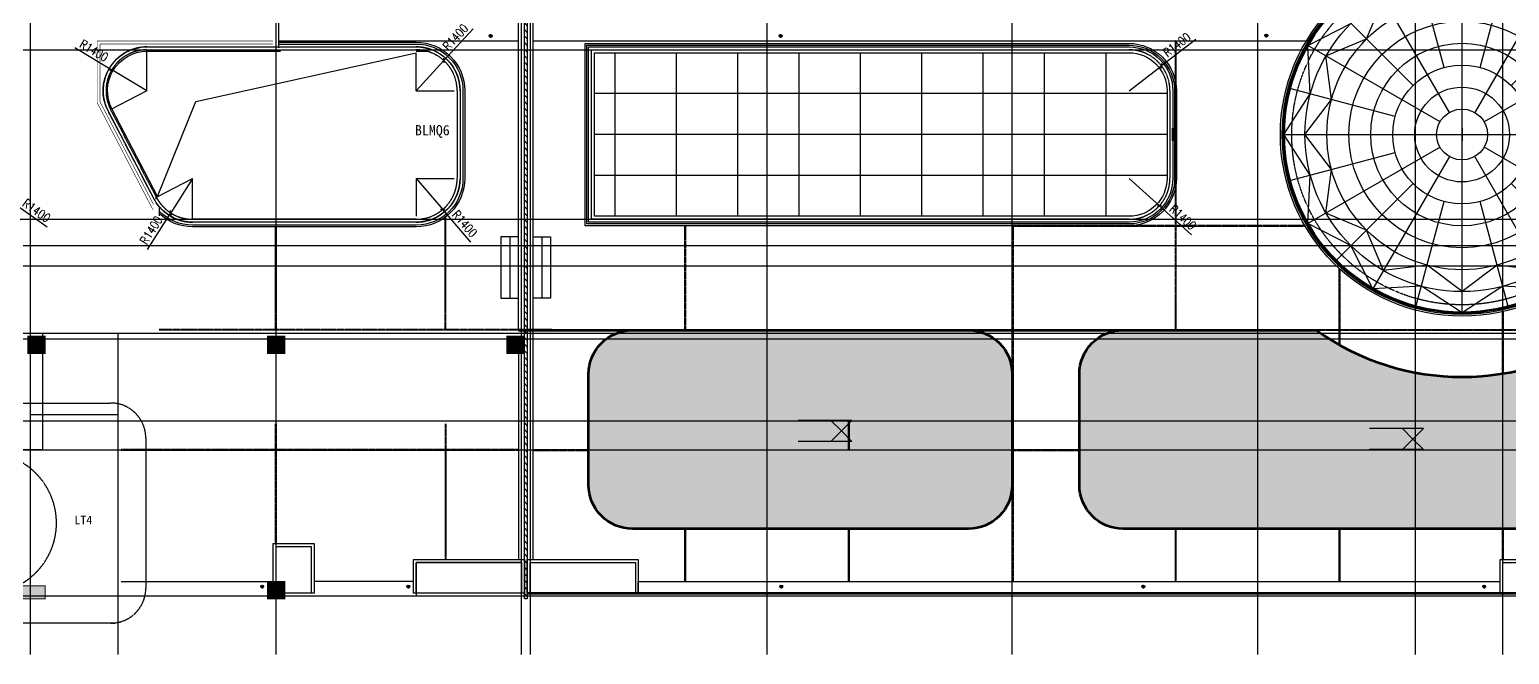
# Model space of a CAD drawing. Extents: x -737978 to 768813, y -372247 to 1140308.
# Drawn here: x -4837 to 45819, y -125798 to -104405 of the extents above; entities that cross this region are included whole.
import ezdxf

# ---------------------------------------------------------------- set-up
doc = ezdxf.new("R2010")
doc.units = 0
doc.header["$LTSCALE"] = 10
doc.header["$MEASUREMENT"] = 0
for name, pattern in [('__DASH', [0.35, 0.25, -0.1]), ('DASH', [0.35, 0.25, -0.1]), ('DOTE', [2.4200000000000004, 2, -0.2, 0.02, -0.2]), ('HIDDEN2', [4.762499999999999, 3.175, -1.5875]), ('OWall_L2$0$HIDDEN2', [4.762499999999999, 3.175, -1.5875])]:
    doc.linetypes.add(name, pattern=pattern)
doc.layers.get('0').update_dxf_attribs({"linetype": 'CONTINUOUS'})
doc.layers.get('Defpoints').update_dxf_attribs({"linetype": 'CONTINUOUS'})
for name, color, linetype in [('0-填充墙', 8, 'CONTINUOUS'), ('A-ANNO-DIMS', 93, 'CONTINUOUS'), ('A-ANNO-IDEN', 3, 'CONTINUOUS'), ('A-ANNO-TEXT', 7, 'CONTINUOUS'), ('A-FLOR-BALC', 142, 'CONTINUOUS'), ('A-FLOR-OTHER2-ON', 83, 'CONTINUOUS'), ('A-HATC-PATT', 252, 'CONTINUOUS'), ('A-WALL-GLAZ', 141, 'CONTINUOUS'), ('ATRIUM', 255, 'CONTINUOUS'), ('C-B', 7, 'CONTINUOUS'), ('C-JLQ-UNDER', 6, 'HIDDEN2'), ('C-KZ', 2, 'CONTINUOUS'), ('C-Z-HATCH', 253, 'CONTINUOUS'), ('DIM_ELEV', 3, 'CONTINUOUS'), ('DIM_LEAD', 3, 'CONTINUOUS'), ('DOTE', 1, 'DOTE'), ('HZ', 7, 'CONTINUOUS'), ('J-COLU-梁柱', 30, 'CONTINUOUS'), ('J-FURN-厨卫', 253, 'CONTINUOUS'), ('J-STAIR-楼梯', 142, 'CONTINUOUS'), ('OWall_L2$0$A-COLS-HATH', 8, 'CONTINUOUS'), ('OWall_L2$0$A-HOLE-DASH', 21, 'OWall_L2$0$HIDDEN2'), ('STAIR', 2, 'CONTINUOUS'), ('分格缝', 8, 'CONTINUOUS'), ('防火卷帘', 6, 'CONTINUOUS')]:
    doc.layers.add(name, color=color, linetype=linetype)
doc.layers.add('0-面积', color=2, linetype='CONTINUOUS', plot=False)
doc.layers.add('DRAW', color=7, linetype='CONTINUOUS', lineweight=70)
doc.layers.add('立面2', color=33, linetype='CONTINUOUS', lineweight=9)
doc.styles.add('_TCH_DIM_T3', font='SIMPLEX.shx', dxfattribs={"width": 0.8, "bigfont": 'GBCBIG.shx'})
doc.styles.add('_TCH_DYN', font='')
doc.styles.get('_TCH_DYN').set_extended_font_data('SimSun')
doc.dimstyles.new('_TCH_ARCH', dxfattribs={"dimtxt": 3.5, "dimasz": 1, "dimexe": 2.5, "dimexo": 3, "dimgap": 1, "dimtad": 1, "dimtoh": 1, "dimdec": 0, "dimzin": 0, "dimdsep": 46, "dimtxsty": '_TCH_DIM_T3', "dimblk": 'ARCHTICK', "dimcen": 0.09, "dimclrt": 7, "dimadec": 1, "dimazin": 0, "dimtfac": 1, "dimtdec": 0, "dimtix": 1, "dimtmove": 2, "dimatfit": 3, "dimfxl": 1, "dimtolj": 1, "dimtzin": 0, "dimarcsym": 0})
pattern_1 = [(0, (0, 0), (79.375, 158.75), [0, -158.75])]

# ---------------------------------------------------------------- blocks, each defined once
blk = doc.blocks.new('A$C2A4E7DC0')
at = {"layer": 'A-FLOR-BALC', "linetype": '__DASH', "ltscale": 2}
blk.add_circle((10150.00037972676, 10150.00140731898), 9700, dxfattribs=at)
at = {"layer": 'A-FLOR-BALC'}
for centre, start, end in [((10150.00037972676, 10150.0014073191), 90.00019408676218, 269.9998058998976), ((10150.06915628212, 10150.0014073191), 270.0001941001024, 89.99980589989761)]:
    blk.add_arc(centre, 10150, start, end, dxfattribs=at)
at = {"layer": 'A-HATC-PATT', "linetype": 'ByBlock'}
for points in [[(20300.00037972676, 10150.0014073191), (18795.17552393954, 7833.964962043217), (18940.15894307336, 5075.00264562224), (16478.34390295204, 3821.087887447444), (15225.00252453564, 1359.844797213329), (12466.40185248991, 1504.924061977188), (10150.03476800444, 0.001407377305440605), (7833.63316782983, 1504.914882037207), (5075.000379726756, 1359.843558906927), (3821.292927468661, 3821.451804629993), (1359.842531314585, 5075.001407319214), (1504.960991595872, 7833.458278511069), (0.0003797267563641071, 10150.0014073191), (1505.037364803022, 12466.8295322702), (1359.809091428062, 15224.94348729576), (3821.086859855335, 16478.34493054461), (5074.901956835063, 18940.10243051336), (7833.524227832444, 18795.05874244799), (10152.25925777946, 20300.00115596317)], [(10150.03476800444, 0.001407377305440605), (10149.96599144908, 20300.00140726089)], [(10150.00037972676, 20300.0014073191), (12466.51175459335, 18795.0493042412), (15225.00037972676, 18940.15925573127), (16478.5525421612, 16478.70629989449), (18940.15822813893, 15225.00140731898), (18795.09660784667, 12466.33240622876), (20300.00037972676, 10150.0014073191)], [(9127.618201774545, 13965.42927552271), (7522.948480790015, 19954.13820360531)], [(11172.41556675872, 13965.42043025547), (12777.08528782171, 19954.12935862911)], [(8124.91413170821, 13657.39178799221), (5074.900059582898, 18940.10133510584)], [(15225.00037972676, 18940.15925573127), (10875.01652746182, 11405.76621150423)], [(7356.611221920233, 12942.80146251596), (2972.572005422786, 17326.8406790134)], [(12943.01607586024, 12943.17495302123), (17327.05528355204, 17327.21416071279)], [(8894.216502670432, 10874.98451886897), (1359.809091428062, 15224.94348729576)], [(18940.15822813893, 15225.00140731898), (11405.76518391189, 10875.01755505416)], [(9424.927012689412, 11405.73317418655), (8124.914131707978, 13657.39178799221)], [(6334.670005332446, 11172.74735303759), (345.9610644096974, 12777.41707746289)], [(13965.46747555025, 11172.2371804883), (19954.17640444404, 12776.90690169029)], [(0.0003797267563641071, 10150.0014073191), (20300.00037972676, 10150.0014073191)], [(8894.235575541621, 9424.985259584035), (1359.842531314585, 5075.001407319214)], [(18940.15831065341, 5075.001550238696), (11405.75089941104, 9424.960518665495)], [(345.88213196164, 7522.880286427098), (6334.591060855426, 9127.550007629092)], [(9424.984231991693, 8894.236603133962), (5075.000379726756, 1359.843558906927)], [(15225.00062727113, 1359.843701826874), (10874.97367416462, 8894.211862746044)], [(19954.25532156462, 7523.390466306359), (13965.54638064187, 9128.06019073166)], [(2972.787626332836, 2972.946503494051), (7356.826834024629, 7356.985711185611)], [(17326.83965142071, 2972.573033014778), (12942.80043492327, 7356.612249512225)], [(7523.058672380168, 345.8350854841992), (9127.728393443162, 6334.544013857841)], [(12776.97509633005, 345.8439300890313), (11172.30537534552, 6334.552858171635)]]:
    blk.add_lwpolyline(points, dxfattribs=at)
blk.add_lwpolyline([(8157.053249211749, 17587.65285695414), (10150.00037972676, 19100.03370278946), (12142.986985981, 17587.64227916673), (14625.01652746182, 17900.9567398876), (15594.66898778966, 15594.82290114788), (17900.95571229537, 14625.01755505393), (17587.68932487606, 12142.80859982141), (19100.03267519712, 10150.0014073191), (17587.76484989165, 8157.476115725818), (17900.95381323155, 5674.981970310677), (15594.46013501193, 4704.971074587665), (14625.01245305664, 2399.043722393108), (12142.8767945054, 2712.331009492511), (10150.0307025048, 1199.969111900078), (8157.156974220881, 2712.322164946701), (5674.984231991693, 2399.0460747506), (4705.178885897854, 4705.332799256197), (2399.045047158143, 5674.985259584035), (2712.368303042138, 8156.981978623196), (1199.968084256398, 10150.0014073191), (2712.448146416107, 12143.31877494056), (2399.013588849921, 14624.96306722378), (4704.970046995673, 15594.46116260462), (5674.891479383688, 17900.90318840451)], close=True, dxfattribs=at)
for radius in [8950.032295470352, 7700.032295470352, 6450.032295470352, 5200.032295470352, 3950.032295470352, 2700.032295470352, 1450.032295470352]:
    blk.add_circle((10150.00037972676, 10150.0014073191), radius, dxfattribs=at)
blk = doc.blocks.new('商业柱网444')
at = {"layer": 'C-Z-HATCH'}
for points in [[(9239321.401980933, 80067.1364144037), (9239771.401980933, 80067.1364144037), (9239771.401980933, 79267.1364144037), (9239321.401980933, 79267.1364144037)], [(9247721.40197992, 79867.13641538311), (9248321.40197992, 79867.13641538311), (9248321.40197992, 79267.13641538311), (9247721.40197992, 79267.13641538311)], [(9239321.401980814, 71667.1364139526), (9239921.401980814, 71667.1364139526), (9239921.401980814, 71067.1364139526), (9239321.401980814, 71067.1364139526)], [(9247721.40197986, 71667.1364139526), (9248321.40197986, 71667.1364139526), (9248321.40197986, 71067.1364139526), (9247721.40197986, 71067.1364139526)], [(9247721.40197986, 63467.13641538311), (9248321.40197986, 63467.13641538311), (9248321.40197986, 62867.13641538311), (9247721.40197986, 62867.13641538311)]]:
    blk.add_hatch(color=251, dxfattribs=at).paths.add_polyline_path(points)
at = {"layer": 'C-KZ', "const_width": 30}
for points in [[(9239321.401980933, 80067.1364144037), (9239771.401980933, 80067.1364144037), (9239771.401980933, 79267.1364144037), (9239321.401980933, 79267.1364144037)], [(9247721.40197992, 79867.13641538311), (9248321.40197992, 79867.13641538311), (9248321.40197992, 79267.13641538311), (9247721.40197992, 79267.13641538311)], [(9239321.401980814, 71667.1364139526), (9239921.401980814, 71667.1364139526), (9239921.401980814, 71067.1364139526), (9239321.401980814, 71067.1364139526)], [(9247721.40197986, 71667.1364139526), (9248321.40197986, 71667.1364139526), (9248321.40197986, 71067.1364139526), (9247721.40197986, 71067.1364139526)], [(9247721.40197986, 63467.13641538311), (9248321.40197986, 63467.13641538311), (9248321.40197986, 62867.13641538311), (9247721.40197986, 62867.13641538311)]]:
    blk.add_lwpolyline(points, close=True, dxfattribs=at)
blk = doc.blocks.new('_ArchTick')
at = {"color": 0, "linetype": 'ByBlock', "const_width": 0.4}
blk.add_lwpolyline([(-0.5, -0.5), (0.5, 0.5)], dxfattribs=at)
blk = doc.blocks.new('*D173')
at = {"layer": 'A-ANNO-DIMS', "color": 0, "lineweight": -2, "transparency": 16777216}
for p in [(743.6504807432066, -109498.3815135129), (-796.7199979555589, -111931.8273806637)]:
    blk.add_line(p, (-5.140724179793324, -110681.3065878223), dxfattribs=at)
at = {"layer": 'Defpoints', "color": 0, "transparency": 16777216}
for p in [(743.6504807432066, -109498.3815135129), (-5.140724179793324, -110681.3065878223)]:
    blk.add_point(p, dxfattribs=at)
at = {"layer": 'A-ANNO-DIMS', "color": 0, "lineweight": -2, "transparency": 16777216, "xscale": 120, "yscale": 120, "zscale": 120, "rotation": 57.666202283232}
blk.add_blockref('_ArchTick', (-5.140724179793324, -110681.3065878223), dxfattribs=at)
at = {"layer": 'A-ANNO-DIMS', "color": 7, "transparency": 16777216, "insert": (-676.3490847591747, -111274.2478468761), "char_height": 300, "attachment_point": 5, "rotation": 57.666202283232, "style": '_TCH_DIM_T3'}
blk.add_mtext('\\A1;R1400', dxfattribs=at)
blk = doc.blocks.new('*D174')
at = {"layer": 'A-ANNO-DIMS', "color": 0, "lineweight": -2, "transparency": 16777216}
for p in [(-3293.15689106637, -105021.6291252253), (-820.5869047302986, -106498.3815292086)]:
    blk.add_line(p, (-2022.530648088141, -105780.5157772723), dxfattribs=at)
at = {"layer": 'Defpoints', "color": 0, "transparency": 16777216}
for p in [(-2022.530648088141, -105780.5157772723), (-820.5869047302986, -106498.3815292086)]:
    blk.add_point(p, dxfattribs=at)
at = {"layer": 'A-ANNO-DIMS', "color": 0, "lineweight": -2, "transparency": 16777216, "xscale": 120, "yscale": 120, "zscale": 120, "rotation": 329.1520690246209}
blk.add_blockref('_ArchTick', (-2022.530648088141, -105780.5157772723), dxfattribs=at)
at = {"layer": 'A-ANNO-DIMS', "color": 7, "transparency": 16777216, "insert": (-2632.677206162145, -105124.9082897689), "char_height": 300, "attachment_point": 5, "rotation": 329.1520690246209, "style": '_TCH_DIM_T3'}
blk.add_mtext('\\A1;R1400', dxfattribs=at)
blk = doc.blocks.new('*D176')
at = {"layer": 'A-ANNO-DIMS', "color": 0, "lineweight": -2, "transparency": 16777216}
for p in [(-6586.871190004509, -109498.3815159154), (-4238.828209796302, -111166.0428013977)]:
    blk.add_line(p, (-5445.461407958755, -110309.0501963583), dxfattribs=at)
at = {"layer": 'Defpoints', "color": 0, "transparency": 16777216}
for p in [(-6586.871190004509, -109498.3815159154), (-5445.461407958755, -110309.0501963583)]:
    blk.add_point(p, dxfattribs=at)
at = {"layer": 'A-ANNO-DIMS', "color": 0, "lineweight": -2, "transparency": 16777216, "xscale": 120, "yscale": 120, "zscale": 120, "rotation": 144.6163138320769}
blk.add_blockref('_ArchTick', (-5445.461407958755, -110309.0501963583), dxfattribs=at)
at = {"layer": 'A-ANNO-DIMS', "color": 7, "transparency": 16777216, "insert": (-4599.547420337418, -110603.2092104078), "char_height": 300, "attachment_point": 5, "rotation": 324.6163138320769, "style": '_TCH_DIM_T3'}
blk.add_mtext('\\A1;R1400', dxfattribs=at)
blk = doc.blocks.new('*D179')
at = {"layer": 'A-ANNO-DIMS', "color": 0, "lineweight": -2, "transparency": 16777216}
for p in [(10345.59830033113, -104375.9460369283), (8398.89141618125, -106498.3815028974)]:
    blk.add_line(p, (9345.207262643002, -105466.6420402736), dxfattribs=at)
at = {"layer": 'Defpoints', "color": 0, "transparency": 16777216}
for p in [(9345.207262643002, -105466.6420402736), (8398.89141618125, -106498.3815028974)]:
    blk.add_point(p, dxfattribs=at)
at = {"layer": 'A-ANNO-DIMS', "color": 0, "lineweight": -2, "transparency": 16777216, "xscale": 120, "yscale": 120, "zscale": 120, "rotation": 227.4728193190336}
blk.add_blockref('_ArchTick', (9345.207262643002, -105466.6420402736), dxfattribs=at)
at = {"layer": 'A-ANNO-DIMS', "color": 7, "transparency": 16777216, "insert": (9742.276378572402, -104663.8742549364), "char_height": 300, "attachment_point": 5, "rotation": 47.47281931903366, "style": '_TCH_DIM_T3'}
blk.add_mtext('\\A1;R1400', dxfattribs=at)
blk = doc.blocks.new('*D180')
at = {"layer": 'A-ANNO-DIMS', "color": 0, "lineweight": -2, "transparency": 16777216}
for p in [(8398.89141618125, -109498.3815140137), (10270.34138007984, -111687.4623788115)]:
    blk.add_line(p, (9308.624037520844, -110562.5180455126), dxfattribs=at)
at = {"layer": 'Defpoints', "color": 0, "transparency": 16777216}
for p in [(8398.89141618125, -109498.3815140137), (9308.624037520844, -110562.5180455126)]:
    blk.add_point(p, dxfattribs=at)
at = {"layer": 'A-ANNO-DIMS', "color": 0, "lineweight": -2, "transparency": 16777216, "xscale": 120, "yscale": 120, "zscale": 120, "rotation": 130.5272039892003}
blk.add_blockref('_ArchTick', (9308.624037520844, -110562.5180455126), dxfattribs=at)
at = {"layer": 'A-ANNO-DIMS', "color": 7, "transparency": 16777216, "insert": (10057.48417125427, -111053.7496610513), "char_height": 300, "attachment_point": 5, "rotation": 310.5272039892003, "style": '_TCH_DIM_T3'}
blk.add_mtext('\\A1;R1400', dxfattribs=at)
blk = doc.blocks.new('*D181')
at = {"layer": 'A-ANNO-DIMS', "color": 0, "lineweight": -2, "transparency": 16777216}
for p in [(35082.43041992049, -104743.4314886201), (32798.8914115735, -106498.3815156459)]:
    blk.add_line(p, (33908.94509618662, -105645.2808080639), dxfattribs=at)
at = {"layer": 'Defpoints', "color": 0, "transparency": 16777216}
for p in [(33908.94509618662, -105645.2808080639), (32798.8914115735, -106498.3815156459)]:
    blk.add_point(p, dxfattribs=at)
at = {"layer": 'A-ANNO-DIMS', "color": 0, "lineweight": -2, "transparency": 16777216, "xscale": 120, "yscale": 120, "zscale": 120, "rotation": 217.5430712322784}
blk.add_blockref('_ArchTick', (33908.94509618662, -105645.2808080639), dxfattribs=at)
at = {"layer": 'A-ANNO-DIMS', "color": 7, "transparency": 16777216, "insert": (34438.49580466647, -104923.0093582969), "char_height": 300, "attachment_point": 5, "rotation": 37.543071232278464, "style": '_TCH_DIM_T3'}
blk.add_mtext('\\A1;R1400', dxfattribs=at)
blk = doc.blocks.new('*D182')
at = {"layer": 'A-ANNO-DIMS', "color": 0, "lineweight": -2, "transparency": 16777216}
for p in [(32798.89141153765, -109498.3815162419), (34932.79281789681, -111432.5130494987)]:
    blk.add_line(p, (33836.20459518446, -110438.5843449084), dxfattribs=at)
at = {"layer": 'Defpoints', "color": 0, "transparency": 16777216}
for p in [(32798.89141153765, -109498.3815162419), (33836.20459518446, -110438.5843449084)]:
    blk.add_point(p, dxfattribs=at)
at = {"layer": 'A-ANNO-DIMS', "color": 0, "lineweight": -2, "transparency": 16777216, "xscale": 120, "yscale": 120, "zscale": 120, "rotation": 137.8113791920966}
blk.add_blockref('_ArchTick', (33836.20459518446, -110438.5843449084), dxfattribs=at)
at = {"layer": 'A-ANNO-DIMS', "color": 7, "transparency": 16777216, "insert": (34641.30462740082, -110830.9030140094), "char_height": 300, "attachment_point": 5, "rotation": 317.8113791920966, "style": '_TCH_DIM_T3'}
blk.add_mtext('\\A1;R1400', dxfattribs=at)

msp = doc.modelspace()

# ---------------------------------------------------------------- hatches: boundary and pattern name
at = {"layer": 'J-FURN-厨卫', "linetype": 'Continuous'}
h = msp.add_hatch(dxfattribs=at)
h.set_pattern_fill('ANSI31', color=0, scale=10, angle=180)
h.set_pattern_definition([(225, (1454638.232809608, -532786.0685686795), (11.22532015133643, -11.22532015133645), [])])
edge = h.paths.add_edge_path()
edge.add_arc((10945.1058182494, -104620.5886004709), 50, 180, 540, ccw=False)
h = msp.add_hatch(dxfattribs=at)
h.set_pattern_fill('ANSI31', color=0, scale=10, angle=180)
h.set_pattern_definition([(225, (1464565.919504039, -532786.0685686795), (11.22532015133643, -11.22532015133645), [])])
edge = h.paths.add_edge_path()
edge.add_arc((20872.79251268067, -104620.5886004709), 50, 180, 540, ccw=False)
h = msp.add_hatch(dxfattribs=at)
h.set_pattern_fill('ANSI31', color=0, scale=10, angle=180)
h.set_pattern_definition([(225, (1481189.671702349, -532776.6173089561), (11.22532015133643, -11.22532015133645), [])])
edge = h.paths.add_edge_path()
edge.add_arc((37496.54471099054, -104611.1373407474), 50, 180, 540, ccw=False)
h = msp.add_hatch(dxfattribs=at)
h.set_pattern_fill('ANSI31', color=0, scale=10, angle=180)
h.set_pattern_definition([(225, (1446818.069242222, -551642.916267204), (11.22532015133643, -11.22532015133645), [])])
edge = h.paths.add_edge_path()
edge.add_arc((3124.942250863693, -123477.4362989954), 50, 180, 540, ccw=False)
h = msp.add_hatch(dxfattribs=at)
h.set_pattern_fill('ANSI31', color=0, scale=10, angle=180)
h.set_pattern_definition([(225, (1451818.069240988, -551642.9162671997), (11.22532015133643, -11.22532015133645), [])])
edge = h.paths.add_edge_path()
edge.add_arc((8124.942249629006, -123477.4362989911), 50, 180, 540, ccw=False)
h = msp.add_hatch(dxfattribs=at)
h.set_pattern_fill('ANSI31', color=0, scale=10, angle=180)
h.set_pattern_definition([(225, (1464585.349697686, -551642.9162671997), (11.22532015133643, -11.22532015133645), [])])
edge = h.paths.add_edge_path()
edge.add_arc((20892.22270632736, -123477.4362989911), 50, 180, 540, ccw=False)
h = msp.add_hatch(dxfattribs=at)
h.set_pattern_fill('ANSI31', color=0, scale=10, angle=180)
h.set_pattern_definition([(225, (1476979.994209364, -551642.9162671997), (11.22532015133643, -11.22532015133645), [])])
edge = h.paths.add_edge_path()
edge.add_arc((33286.86721800503, -123477.4362989911), 50, 180, 540, ccw=False)
h = msp.add_hatch(dxfattribs=at)
h.set_pattern_fill('ANSI31', color=0, scale=10, angle=180)
h.set_pattern_definition([(225, (1488647.991854283, -551642.9162671997), (11.22532015133643, -11.22532015133645), [])])
edge = h.paths.add_edge_path()
edge.add_arc((44954.86486292494, -123477.4362989911), 50, 180, 540, ccw=False)
at = {"layer": 'OWall_L2$0$A-COLS-HATH'}
h = msp.add_hatch(dxfattribs=at)
h.set_pattern_fill('ANSI31', color=256, scale=100, angle=90)
h.set_pattern_definition([(135, (-128477.8562263543, -314053.1515278429), (-112.2532015133644, -112.2532015133644), [])])
h.paths.add_polyline_path([(54648.89141653635, -123898.3815162159), (54648.89141683112, -91298.41061074377), (54798.89627764127, -91298.41061071187), (54798.89141781666, -123898.3815162159)])
h.paths.add_polyline_path([(12098.89141641112, -123898.3815162155), (12098.89141641112, -87498.38151561964), (12198.89141740368, -87498.38151561964), (12198.89141740368, -123898.3815162155)])
at = {"layer": '立面2'}
h = msp.add_hatch(dxfattribs=at)
h.set_pattern_fill('DOTS', color=251, scale=100, style=0)
h.set_pattern_definition(pattern_1)
edge = h.paths.add_edge_path()
edge.add_arc((15798.89141154851, -119998.3815159088), 1500, 180, 270.00000000499676, ccw=False)
edge.add_line((14298.89141154851, -119998.3815159088), (14298.89141154851, -116198.3815162163))
edge.add_arc((15798.89141154851, -116198.3815162163), 1500, 90, 180, ccw=False)
edge.add_line((15798.89141154851, -114698.3815162163), (27298.8914170309, -114698.3815162127))
edge.add_arc((27298.8914170309, -116198.3815162127), 1500, 0, 90, ccw=False)
edge.add_line((28798.8914170309, -116198.3815162127), (28798.8914170309, -119998.3815148762))
edge.add_arc((27298.8914170309, -119998.3815148762), 1499.999999999993, -89.9999999950033, 0, ccw=False)
edge.add_line((27298.89141716172, -121498.3815148762), (15798.89141167933, -121498.3815159088))
h = msp.add_hatch(dxfattribs=at)
h.set_pattern_fill('DOTS', color=251, scale=100, style=0)
h.set_pattern_definition(pattern_1)
edge = h.paths.add_edge_path()
edge.add_arc((32598.89006623595, -116195.8824179469), 1499.999999999996, 89.9488716666267, 180.0000000050032, ccw=False)
edge.add_line((32600.22860269593, -114695.8830151737), (39211.07367212113, -114701.7822556258))
edge.add_arc((44200.72290316828, -107697.0820223028), 8600.140976030869, 234.5366371162416, 305.5023946663249)
edge.add_line((49195.14280983733, -114698.3815162163), (50898.89141823802, -114698.3815162163))
edge.add_arc((50898.89141823802, -116198.3815162163), 1500, 0, 90, ccw=False)
edge.add_line((52398.89141823802, -116198.3815162163), (52398.89141823802, -119998.3815129787))
edge.add_arc((50898.89141823802, -119998.3815129787), 1500, -89.99999999499738, 0, ccw=False)
edge.add_line((50898.89141836899, -121498.3815129787), (32598.89006667251, -121498.3815145765))
edge.add_arc((32598.89006654154, -119998.3815145765), 1500, 180.0000000050026, 270.00000000500256, ccw=False)
edge.add_line((31098.89006654154, -119998.3815147075), (31098.89006623595, -116195.8824180779))

# ---------------------------------------------------------------- linework, layer by layer
for points in [[(12398.89141740371, -111498.3815169473), (12398.89141745958, -104998.3815156469), (12398.89141745958, -88698.38151561806)], [(11898.89141624885, -114698.393967581), (11898.89141624982, -101298.3815156204)], [(12398.89141740374, -122548.381514665), (12398.89141740371, -111498.3815169509)], [(11898.89141647255, -115498.3815172892), (11898.89141647256, -122548.381514665)]]:
    msp.add_lwpolyline(points)
at = {"color": 8}
for points in [[(-820.5869047305314, -106498.3815292086), (-820.5869047305314, -105098.3815292087)], [(-820.5869047305314, -106498.3815292086), (-2061.971953050757, -107145.6551667121)]]:
    msp.add_lwpolyline(points, dxfattribs=at)
at = {"layer": '0-填充墙'}
for points in [[(8398.891416181265, -106498.3815028974), (8398.891416181339, -105198.3815028975)], [(8398.891416181265, -106498.3815028974), (9698.891416181257, -106498.3815028974)], [(-497.7345675770193, -110145.6551510162), (743.6504807431484, -109498.3815135129)], [(743.6504807430902, -110898.3815159152), (743.6504807431484, -109498.3815135129)], [(8398.891416181257, -109498.3815140137), (8398.891416147257, -110798.3815140137)], [(8398.891416181257, -109498.3815140137), (9698.891416181257, -109498.3815140137)]]:
    msp.add_lwpolyline(points, dxfattribs=at)
at = {"layer": '0-面积'}
msp.add_lwpolyline([(-28001.10858211943, -123898.3815162158), (-28001.10858211943, -121998.3815162156), (-30001.10858211943, -121998.3815162158), (-30001.10858203288, -114798.3815164514), (-4401.108582903486, -114798.3815200338), (-4401.108582903488, -118798.3815162158), (-13201.10858322484, -118798.3815161106), (-13201.10858322484, -123898.3815162759)], close=True, dxfattribs=at)
at = {"layer": 'A-ANNO-IDEN', "linetype": 'DASH', "ltscale": 5}
msp.add_lwpolyline([(-1924.422088262101, -124728.4965061966), (-12911.31013928814, -124728.4965061966, -0.4142135623730951), (-14111.31013928814, -123528.4965061966), (-14111.31013928814, -118390.6588841191, -0.4142135623730951), (-12911.31013928814, -117190.6588841191), (-2058.848779239401, -117190.6588841191, -0.4142135623730951), (-858.8487792394008, -118390.6588841191), (-858.8487792394008, -123528.4965061966, -0.4142135623730951), (-2058.848779239401, -124728.4965061966), (-1924.422088262101, -124728.4965061966)], format="xyb", dxfattribs=at)
at = {"layer": 'A-FLOR-OTHER2-ON'}
msp.add_lwpolyline([(8398.891412274706, -105148.3815028975), (8769.701340512202, -105148.3815028909)], dxfattribs=at)
at = {"layer": 'A-HATC-PATT', "linetype": 'ByBlock'}
for p, q in [((15198.89141154851, -105198.3815156459), (15198.89141154851, -110798.3815162419)), ((17298.89141154851, -105198.3815156459), (17298.89141154851, -110798.3815162419)), ((19398.89141154851, -105198.3815156459), (19398.89141154851, -110798.3815162419)), ((21498.89141154851, -105198.3815156459), (21498.89141154851, -110798.3815162419)), ((23598.89141154851, -105198.3815156459), (23598.89141154851, -110798.3815162419)), ((25698.89141154851, -105198.3815156459), (25698.89141154851, -110798.3815162419)), ((27798.89141154851, -105198.3815156459), (27798.89141154851, -110798.3815162419)), ((29898.89141154851, -105198.3815156459), (29898.89141154851, -110798.3815162419)), ((31998.89141154851, -105198.3815156458), (31998.89141154851, -110798.3815162419)), ((34098.89141157232, -106598.408166028), (14498.89141154851, -106598.408166028)), ((34098.89141155558, -107998.408166028), (14498.89141154851, -107998.408166028)), ((34098.89141153885, -109398.408166028), (14498.89141154851, -109398.408166028))]:
    msp.add_line(p, q, dxfattribs=at)
at = {"layer": 'A-WALL-GLAZ'}
msp.add_lwpolyline([(3698.89141773631, -104998.3815156198), (8398.89141184173, -104998.3815028975, -0.4142135631114088), (9898.891416181226, -106498.3815028975), (9898.89141618123, -109498.3815133919, -0.4142135628597776), (8398.891416181257, -110998.3815140137), (743.6647661896681, -110998.3815162887, -0.2185028946823884), (-401.1085849084336, -110467.6885160768, -3.466414309669324)], format="xyb", dxfattribs=at)
at = {"layer": 'ATRIUM', "color": 4, "ltscale": 6}
for points in [[(-586.4049281775951, -110191.8889825671), (-2150.642313651362, -107191.888998263, -0.56311523887332), (-820.5869090665947, -104998.3815295093), (3498.89141773542, -104998.3815163325)], [(-453.3993872861239, -110122.5382356918), (-2017.636772759891, -107122.5382513876, -0.5631152388733065), (-820.5869086336157, -105148.3815295093), (3746.942766988769, -105148.3815163252)], [(3895.11245032784, -104998.3815158975), (8398.89141184173, -104998.3815028975, -0.4142135632205768), (9898.891416181257, -106498.3815028975), (9898.891416181257, -109498.3815140137, -0.414213562373095), (8398.891416181257, -110998.3815140137), (743.6504780783725, -110998.3815138135, -0.2497091910754581), (-501.1085849538891, -110335.3850194097)], [(14298.89141154851, -104998.3815156461), (32798.89141157348, -104998.3815156458, -0.4142135623765991), (34298.89141157351, -106498.3815156638), (34298.89141153765, -109498.3815162598, -0.4142135623695946), (32798.89141153765, -110998.3815162419), (14298.89141154851, -110998.3815162419), (14298.89141154851, -104998.3815156461)]]:
    msp.add_lwpolyline(points, format="xyb", dxfattribs=at)
msp.add_lwpolyline([(14498.89141154851, -105198.3815156461), (32798.89141157348, -105198.3815156458, -0.4142135623765966), (34098.89141157348, -106498.3815156614), (34098.89141153765, -109498.3815162574, -0.4142135623695935), (32798.89141153765, -110798.3815162419), (14498.89141154851, -110798.3815162419)], format="xyb", close=True, dxfattribs=at)
at = {"layer": 'C-B', "color": 8}
msp.add_lwpolyline([(-453.3993872861165, -110122.5382356918), (850.4429487598245, -106865.0943705599), (8398.891416181339, -105198.3815028975)], dxfattribs=at)
at = {"layer": 'C-B'}
for points in [[(3498.891418291925, -121998.381516216), (4898.891417602164, -121998.381516216), (4898.891417602164, -123698.3815162141), (3498.891418291925, -123698.3815162141)], [(3498.891418291925, -121998.381516216), (4898.891417602048, -121998.381516216), (4898.891417602048, -123698.3815162141), (3498.891418291925, -123698.3815162141)], [(3598.891418291925, -122098.381516216), (4798.891417602048, -122098.381516216), (4798.891417602048, -123698.3815162141), (3598.891418291925, -123698.3815162141)], [(8298.891415719612, -122548.381514665), (12098.89141641112, -122548.381514665), (12098.89141641112, -123698.3815162114), (8298.891415719612, -123698.3815162114)], [(12198.89141740368, -122548.3815146663), (15998.89141743208, -122548.3815146663), (15998.89141743208, -123698.3815162128), (12198.89141740368, -123698.3815162128)], [(45498.89141833477, -122548.381514665), (49098.89141835234, -122548.381514665), (49098.89141835234, -123698.3815162162), (45498.89141833477, -123698.3815162162)], [(8398.891415719612, -122648.381514665), (11998.89141641112, -122648.381514665), (11998.89141641112, -123698.3815162145), (8398.891415719612, -123698.3815162145)], [(12298.89141740368, -122648.3815146663), (15898.89141743208, -122648.3815146663), (15898.89141743208, -123698.3815162158), (12298.89141740368, -123698.3815162158)], [(45598.89141833477, -122648.381514665), (48998.89141835234, -122648.381514665), (48998.89141835234, -123698.3815162159), (45598.89141833477, -123698.3815162159)]]:
    msp.add_lwpolyline(points, close=True, dxfattribs=at)
for points in [[(3498.891418291925, -121998.381516216), (4898.891417602164, -121998.381516216), (4898.891417602164, -123698.3815162141)], [(3698.891418291925, -122098.381516216), (4798.891417602164, -122098.381516216), (4798.891417602164, -123698.3815162141)], [(3698.891418291925, -122098.381516216), (4798.891417602048, -122098.381516216), (4798.891417602048, -123698.3815162141)], [(-1701.10858352256, -123298.3815162157), (3298.891416954298, -123298.3815162157)], [(8298.89141575023, -123298.3815162128), (4898.891417602164, -123298.3815162128)], [(15998.89141743208, -123698.3815162128), (15998.89141743208, -123298.3815162128), (45498.89141833477, -123298.3815162128)]]:
    msp.add_lwpolyline(points, dxfattribs=at)
at = {"layer": 'C-B', "color": 8, "linetype": 'DASH'}
msp.add_arc((-6319.142462285614, -121298.3815153757), 2402.082429892941, 272.3859440296747, 87.6140559703253, dxfattribs=at)
at = {"layer": 'DIM_ELEV'}
for p, q in [((23313.424, -117785.8799), (21469.05645412558, -117785.8799)), ((22953.424, -118145.8799), (22593.424, -117785.8799)), ((22953.424, -118145.8799), (23313.424, -117785.8799)), ((23313.424, -118505.8799), (21469.05645412558, -118505.8799)), ((22953.424, -118145.8799), (22593.424, -118505.8799)), ((22953.424, -118145.8799), (23313.424, -118505.8799)), ((42877.62650000001, -118065.3327), (41033.25895412559, -118065.3327)), ((42517.62650000001, -118425.3327), (42157.62650000001, -118065.3327)), ((42517.62650000001, -118425.3327), (42157.62650000001, -118785.3327)), ((42517.62650000001, -118425.3327), (42877.62650000001, -118065.3327)), ((42517.62650000001, -118425.3327), (42877.62650000001, -118785.3327)), ((42877.62650000001, -118785.3327), (41033.25895412559, -118785.3327))]:
    msp.add_line(p, q, dxfattribs=at)
at = {"layer": 'DIM_LEAD', "color": 2}
for points in [[(44198.891412636, -107785.4945733244), (44198.891412636, -108211.2684632796)], [(43986.00446765844, -107998.381518302), (44411.77835761357, -107998.381518302)]]:
    msp.add_lwpolyline(points, dxfattribs=at)
at = {"layer": 'DOTE'}
for p, q in [((-4801.108583546884, -125798.3815162158), (-4801.108583072404, -86098.38151561981)), ((3598.891418348445, -125798.3815162158), (3598.891417178413, -86098.38151561981)), ((11998.89141644465, -125798.3815162158), (11998.89141574435, -86098.38151561981)), ((12298.89141740373, -86098.38151561981), (12298.89141740373, -125798.3815162158)), ((20398.89141834454, -86098.38151561981), (20398.89141693467, -125798.3815162158)), ((28798.89141692992, -125798.3815162158), (28798.89141740437, -86098.38151561981)), ((37198.8914164507, -86098.38151561981), (37198.89141668787, -125798.3815162158)), ((42598.89141668912, -86098.38151561981), (42598.89141668883, -125798.3815162158)), ((45598.89141833936, -125798.3815162158), (45598.89141599523, -86098.38151561981)), ((-49801.1085835493, -105098.3815156198), (53998.89141806721, -105098.3815156198)), ((-49801.1085835493, -110898.3815162158), (53998.89141806719, -110898.3815162158)), ((-49801.1085835493, -111798.3815162158), (53998.89141806719, -111798.3815162158)), ((-49801.1085835493, -112498.3815162158), (53998.89141806719, -112498.3815162158)), ((-49601.1085835493, -114798.3815162158), (73098.8914179299, -114798.3815176908)), ((-1801.108583546913, -125798.3815162158), (-1801.108583415393, -114798.3815167904)), ((-49601.1085835493, -114998.3815162158), (53998.89141806719, -114998.3815162158)), ((-49601.1085835493, -117798.3815132952), (73098.8914178939, -117798.3815135405)), ((-49801.10858352328, -118798.3815162158), (53998.89141806721, -118798.3815162158)), ((-49801.1085835493, -123798.3815162158), (73098.89141788121, -123798.3815162158))]:
    msp.add_line(p, q, dxfattribs=at)
for points in [[(743.650478078374, -110998.3815138135, -0.2794961934340497), (-586.4049281775812, -110191.8889825671), (-2150.642313651349, -107191.888998263, -0.5631152388733076), (-820.5869090665981, -104998.3815295093), (8398.891411841734, -104998.3815028975, -0.4142135632205764), (9898.891416181257, -106498.3815028975), (9898.891416181257, -109498.3815140137, -0.414213562373095), (8398.891416181257, -110998.3815140137)], [(14398.89141154851, -105098.3815156461), (32798.89141157348, -105098.3815156458, -0.4142135623765961), (34198.89141157348, -106498.3815156626), (34198.89141153765, -109498.3815162586, -0.4142135623695941), (32798.89141153765, -110898.3815162419), (14398.89141154851, -110898.3815162419)]]:
    msp.add_lwpolyline(points, format="xyb", close=True, dxfattribs=at)
msp.add_lwpolyline([(743.6504782556149, -110898.3815138135), (743.6504782556149, -110898.3815138135, -0.2794961934340494), (-497.7345675832767, -110145.6551513169), (-2061.971953057044, -107145.6551670127, -0.5631152388733084), (-820.5869087779429, -105098.3815295093), (8398.891412130382, -105098.3815028975, -0.4142135632205763), (9798.891416181257, -106498.3815028975), (9798.891416181257, -109498.3815140137, -0.4142135623730951), (8398.891416181257, -110898.3815140137), (743.6504782556149, -110898.3815138135)], format="xyb", dxfattribs=at)
for points in [[(2710.597241344542, -110898.3815140137), (856.4277373335499, -110898.3815140137)], [(-1801.108583448862, -117598.3815156774), (-4801.108583447698, -117598.3815156415)], [(11998.89141640937, -123798.3815162087), (11998.89141641112, -122648.381514665), (8398.89141575023, -122648.381514665), (8398.89141575023, -123798.3815162158)]]:
    msp.add_lwpolyline(points, dxfattribs=at)
at = {"layer": 'DRAW'}
for points in [[(34298.89141155823, -107777.9429882997, 0.01113046169677195), (34298.89141155293, -108218.763318093)], [(31094.84655501251, -114695.8372028202, 0.0001443688324157735), (31098.8900663004, -114699.8807247867)]]:
    msp.add_lwpolyline(points, format="xyb", dxfattribs=at)
at = {"layer": 'DRAW', "color": 8}
msp.add_lwpolyline([(11898.89141624866, -114698.3815162164), (39211.07367212113, -114701.7822556258)], dxfattribs=at)
at = {"layer": 'DRAW'}
for points in [[(15798.89141167933, -121498.3815159088, -0.4142135623986375), (14298.89141154851, -119998.3815159088), (14298.89141154851, -116198.3815162163, -0.414213562373095), (15798.89141154851, -114698.3815162163), (27298.8914170309, -114698.3815162127, -0.414213562373095), (28798.8914170309, -116198.3815162127), (28798.8914170309, -119998.3815148762, -0.4142135623475528), (27298.89141716172, -121498.3815148762)], [(31098.89006623595, -116195.8824180779, -0.4144749520933586), (32600.22860269593, -114695.8830151737), (39211.07367212113, -114701.7822556258, 0.3199378112249975), (49195.14280983733, -114698.3815162163), (50898.89141823802, -114698.3815162163, -0.414213562373095), (52398.89141823802, -116198.3815162163), (52398.89141823802, -119998.3815129787, -0.4142135623475221), (50898.89141836899, -121498.3815129787), (32598.89006667251, -121498.3815145765, -0.4142135623730948), (31098.89006654154, -119998.3815147075)]]:
    msp.add_lwpolyline(points, format="xyb", close=True, dxfattribs=at)
msp.add_lwpolyline([(12198.89141740368, -123698.3815162158), (54799.02672437142, -123698.3815126448)], dxfattribs=at)
msp.add_circle((44198.93827686398, -107998.3531533147), 6100.142836995484, dxfattribs=at)
at = {"layer": 'HZ'}
for points in [[(11898.89141624957, -104798.3815159708), (3698.891417717739, -104798.3815159003)], [(38918.60399627831, -104798.3815158757), (12398.89141745958, -104798.3815156478)], [(30318.60399653647, -104798.3815161291), (12398.89141745958, -104798.3815159751)]]:
    msp.add_lwpolyline(points, dxfattribs=at)
at = {"layer": 'J-COLU-梁柱'}
for points in [[(3698.89141773631, -104998.3815156198), (3698.89141773631, -101298.3815156198)], [(3698.89141773631, -105028.1521513626), (3698.89141773631, -104729.4000249717)], [(-501.1085849947556, -110216.4417729676), (-501.1085849947556, -110042.0194404062)], [(-401.1085848917768, -110516.1694078809), (-401.1085848013393, -110779.3947112483)]]:
    msp.add_lwpolyline(points, dxfattribs=at)
at = {"layer": 'J-FURN-厨卫', "color": 0, "linetype": 'Continuous'}
for centre in [(10945.1058182494, -104620.5886004709), (20872.79251268067, -104620.5886004709), (37496.54471099054, -104611.1373407474), (3124.942250863693, -123477.4362989954), (8124.942249629006, -123477.4362989911), (20892.22270632736, -123477.4362989911), (33286.86721800503, -123477.4362989911), (44954.86486292494, -123477.4362989911)]:
    msp.add_circle(centre, 50, dxfattribs=at)
at = {"layer": 'J-STAIR-楼梯'}
for points in [[(11598.89141632623, -111498.3815169316), (11298.89141632623, -111498.381516922), (11298.89141624939, -113598.381516922), (11598.89141624893, -113598.3815169316)], [(11898.89141632623, -111498.3815169412), (11598.89141632623, -111498.3815169316), (11598.89141624939, -113598.3815169316), (11898.89141624893, -113598.3815169412)], [(12398.88928268664, -111498.3815169509), (12698.88928268664, -111498.3815169509), (12698.88928268664, -113598.3815169509), (12398.88928268711, -113598.3815169509)], [(12698.88928268664, -111498.3815169509), (12998.88928268664, -111498.3815169509), (12998.88928268664, -113598.3815169509), (12698.88928268711, -113598.3815169509)]]:
    msp.add_lwpolyline(points, dxfattribs=at)
at = {"layer": 'OWall_L2$0$A-HOLE-DASH', "ltscale": 0.1}
msp.add_lwpolyline([(12098.89141641112, -123898.3815162155), (12098.89141641124, -87498.38151561964), (12198.89141740379, -87498.38151561964), (12198.89141740368, -123898.3815162155)], close=True, dxfattribs=at)
at = {"layer": 'STAIR'}
for points in [[(3698.89141773631, -104838.3815164639), (8398.891411379898, -104838.3815028975, -0.4142135632205768), (10058.89141618126, -106498.3815028975), (10058.89141618126, -109498.3815140137, -0.4142135623730951), (8398.891416181257, -111158.3815140137), (743.6504777947883, -111158.3815138135, -0.1925676244610525), (-401.1085848284422, -110700.5157333604)], [(3698.89141773631, -104898.3815164639), (8398.891411553086, -104898.3815028975, -0.4142135632205771), (9998.891416181257, -106498.3815028975), (9998.891416181257, -109498.3815140137, -0.4142135623730951), (8398.891416181257, -111098.3815140137), (743.6504779011334, -111098.3815138135, -0.2020081563125577), (-401.1085848574085, -110616.2038081606)]]:
    msp.add_lwpolyline(points, format="xyb", dxfattribs=at)
for points in [[(14178.89141154851, -104878.3815156461), (32798.89141157348, -104878.3815156458, -0.4142135623766021), (34418.8914115735, -106498.3815156652), (34418.89141153765, -109498.3815162612, -0.4142135623695986), (32798.89141153765, -111118.3815162419), (14178.89141154851, -111118.3815162419)], [(14238.89141154851, -104938.3815156461), (32798.89141157348, -104938.3815156458, -0.4142135623765991), (34358.8914115735, -106498.3815156645), (34358.89141153765, -109498.3815162605, -0.4142135623695952), (32798.89141153765, -111058.3815162419), (14238.89141154851, -111058.3815162419)]]:
    msp.add_lwpolyline(points, format="xyb", close=True, dxfattribs=at)
for radius in [6220.142836995484, 6160.142836995484]:
    msp.add_circle((44198.93827686398, -107998.3531533147), radius, dxfattribs=at)
at = {"layer": '分格缝', "linetype": 'DASH'}
for points in [[(34383.89141684042, -114701.1812055604), (34383.89141656933, -104798.3815158373)], [(34413.89141684042, -114701.1849409698), (34413.89141656933, -104798.3815158364)], [(9383.891418308125, -114698.3815161998), (9383.891418308125, -110823.3720784127)], [(9413.891418308125, -114698.3815161998), (9413.891418308125, -110823.3720784127)], [(3583.891418021307, -114698.3815161705), (3583.891417916977, -111158.3815138886)], [(3613.891418021307, -114698.3815161697), (3613.891417916977, -111158.3815138877)], [(17583.89141716815, -111118.3815162416), (17583.8914171069, -114699.0912440019)], [(17613.89141716815, -111118.3815162421), (17613.8914171069, -114699.0912440024)], [(28798.89141716816, -111103.3815162419), (38817.89749211921, -111103.381516253)], [(28798.89141715473, -111118.3815162419), (28798.89141694638, -123298.3815162129)], [(28798.89141716813, -111133.3815162419), (38817.89749211917, -111133.381516253)], [(28828.89141715473, -111118.3815162419), (28828.89141694638, -123298.3815162129)], [(39983.89141701742, -112572.5806161683), (39983.89141701742, -115200.8835235151)], [(40013.89141701742, -112600.0441135503), (40013.89141701742, -115200.8835235151)], [(45583.8914177716, -116182.8082500568), (45583.89141764619, -114058.9066029801)], [(45613.8914177716, -116182.808250055), (45613.89141764619, -114058.9066029783)], [(13045.29881647269, -114668.3815162184), (-401.108583454723, -114668.3815161496)], [(13045.29881647254, -114698.3815162184), (-401.1085834548758, -114698.3815161496)], [(11898.89141624866, -114698.3815162164), (39211.07367212113, -114701.7822556258)], [(11898.89515165803, -114668.3815164489), (39211.07740753049, -114671.7822558584)], [(39183.94982740791, -114671.7788781044), (53898.8914183822, -114668.381517461)], [(39211.07367212113, -114701.7822556258), (49190.37213421543, -114701.7822556258)], [(3583.891418236452, -121998.381516216), (3583.891418236452, -117898.3815134132)], [(3613.891418236452, -121998.381516216), (3613.891418236452, -117898.3815134132)], [(9383.891418292274, -117898.3815134132), (9383.891418292274, -122548.381514665)], [(9413.891418292274, -117898.3815134132), (9413.891418292274, -122548.381514665)], [(23183.8914170541, -117785.8798999997), (23183.89141703678, -118798.3815162156)], [(23213.8914170541, -117785.8799000003), (23213.89141703678, -118798.3815162161)], [(11898.89141647257, -118783.3815162184), (-1701.108583504803, -118783.3815162024)], [(11898.89141647254, -118813.3815162184), (-1701.10858350484, -118813.3815162024)], [(12398.89141740373, -118783.3815162158), (14298.89141154851, -118783.3815162158)], [(12398.89141740373, -118813.3815162158), (14298.89141154851, -118813.3815162158)], [(28798.89141702987, -118783.3815162122), (31098.89006644408, -118783.3815160551)], [(28798.89141703192, -118813.3815162122), (31098.89006644613, -118813.3815160551)], [(17583.89141699059, -121498.3815157469), (17583.8914169598, -123298.3815160209)], [(17613.89141699059, -121498.3815157475), (17613.8914169598, -123298.3815160215)], [(23183.89141699059, -121498.3815152441), (23183.8914169598, -123298.3815161167)], [(23213.89141699059, -121498.3815152446), (23213.8914169598, -123298.3815161173)], [(34383.89141707576, -123298.3815162132), (34383.89141702649, -121498.3815144206)], [(34413.89141707576, -123298.3815162124), (34413.89141702649, -121498.381514418)], [(39983.89141701742, -121498.3815139304), (39983.89141701742, -123298.3815162128)], [(40013.89141701742, -121498.3815139304), (40013.89141701742, -123298.3815162128)], [(45583.89141814746, -122548.3815146659), (45583.89141808546, -121498.3815134423)], [(45613.89141814746, -122548.3815146641), (45613.89141808546, -121498.3815134406)]]:
    msp.add_lwpolyline(points, dxfattribs=at)
at = {"layer": '防火卷帘', "linetype": 'DASH', "const_width": 20}
for points in [[(3498.891417729494, -104798.3815144743), (-2524.201462228026, -104798.38151526)], [(-2524.201462228026, -104798.381515347), (-2524.201462228026, -106908.0357234486)], [(3498.891417732462, -104898.3815144805), (-2424.201462228026, -104898.3815152521)], [(-2424.201462228026, -104898.3815152521), (-2424.201462228026, -106883.5306389697)], [(-2424.201462228026, -106883.5306389697), (-594.4105871586944, -110392.8270203661)], [(-2524.201462228026, -106908.0357234486), (-615.1463543130667, -110569.3503979129)]]:
    msp.add_lwpolyline(points, dxfattribs=at)

# ---------------------------------------------------------------- block references
at = {"layer": 'A-ANNO-DIMS', "linetype": 'ByBlock', "xscale": 0.6010007166110435, "yscale": 0.6010007166110435, "zscale": 0.6010007166110435}
msp.add_blockref('A$C2A4E7DC0', (38098.72121068189, -114098.5112727166), dxfattribs=at)
at = {"layer": 'C-KZ', "color": 6, "linetype": 'Continuous', "rotation": 90}
msp.add_blockref('商业柱网444', (74966.02783090633, -9363219.78349715), dxfattribs=at)

# ---------------------------------------------------------------- texts
at = {"layer": 'A-ANNO-TEXT', "linetype": 'DASH', "style": '_TCH_DYN'}
msp.add_text('LT4', height=299.610497689583, dxfattribs=at).set_placement((-3303.820106440078, -121347.0015763385))
at = {"layer": 'C-JLQ-UNDER', "linetype": 'DASH', "style": '_TCH_DYN'}
msp.add_text('BLMQ6', height=350, dxfattribs=at).set_placement((8354.605612557098, -108025.1397644352))

# ---------------------------------------------------------------- dimensions: what is measured, and where the dimension line sits
at = {"layer": 'A-ANNO-DIMS'}
for center, mpoint, picture, middle in [((8398.89141618125, -106498.3815028974), (9345.207262643002, -105466.6420402736), '*D179', (9742.276378572402, -104663.8742549364)), ((-820.5869047302986, -106498.3815292086), (-2022.530648088141, -105780.5157772723), '*D174', (-2632.677206162145, -105124.9082897689)), ((32798.8914115735, -106498.3815156459), (33908.94509618662, -105645.2808080639), '*D181', (34438.49580466647, -104923.0093582969)), ((-6586.871190004509, -109498.3815159154), (-5445.461407958755, -110309.0501963583), '*D176', (-4599.547420337418, -110603.2092104078)), ((743.6504807432066, -109498.3815135129), (-5.140724179793324, -110681.3065878223), '*D173', (-676.3490847591747, -111274.2478468761)), ((8398.89141618125, -109498.3815140137), (9308.624037520844, -110562.5180455126), '*D180', (10057.48417125427, -111053.7496610513)), ((32798.89141153765, -109498.3815162419), (33836.20459518446, -110438.5843449084), '*D182', (34641.30462740082, -110830.9030140094))]:
    dim = msp.add_radius_dim(center=center, mpoint=mpoint, dimstyle='_TCH_ARCH', override={"dimtxt": 300, "dimasz": 120, "dimgap": 100}, dxfattribs=at)
    dim.commit()
    dim.dimension.update_dxf_attribs({"geometry": picture, "text_midpoint": middle})

doc.saveas('drawing.dxf')
